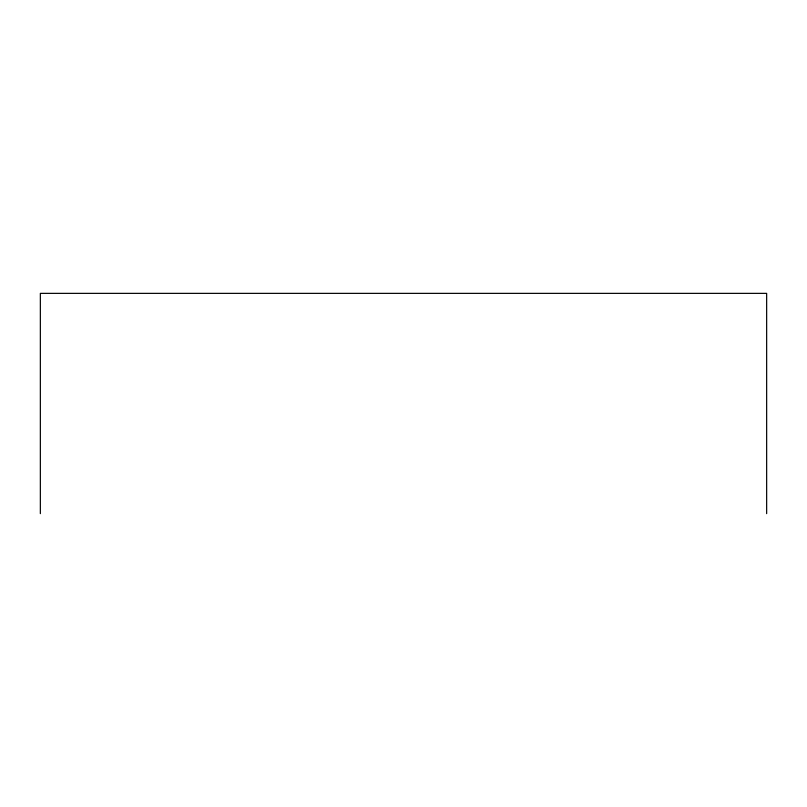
<?xml version="1.0" encoding="UTF-8"?>
<svg xmlns="http://www.w3.org/2000/svg" width="807" height="807" viewBox="0 0 807 807"><rect width="100%" height="100%" fill="white"/><g stroke="black" fill="none" stroke-linecap="round" stroke-linejoin="round"><path stroke-width="1.21" d="M766.65 513.635L766.65 293.365L40.35 293.365L40.35 513.635"/></g></svg>
